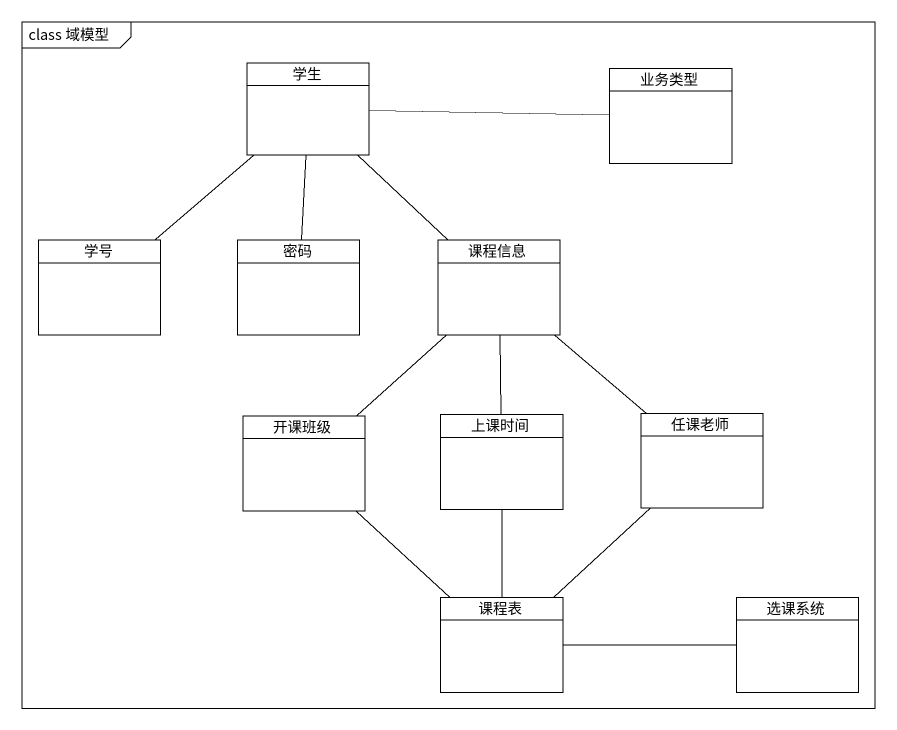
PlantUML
@startuml
mainframe class 域模型
hide circle
hide empty members
class 学生
class 业务类型
class 学号
class 密码
class 课程信息
class 开课班级
class 上课时间
class 任课老师
class 课程表
class 选课系统
学生 -right- 业务类型
学生 -- 学号
学生 -- 密码
学生 -- 课程信息
课程信息 -- 开课班级
课程信息 -- 上课时间
课程信息 -- 任课老师
开课班级 -- 课程表
上课时间 -- 课程表
任课老师 -- 课程表
课程表 -right- 选课系统
@enduml
